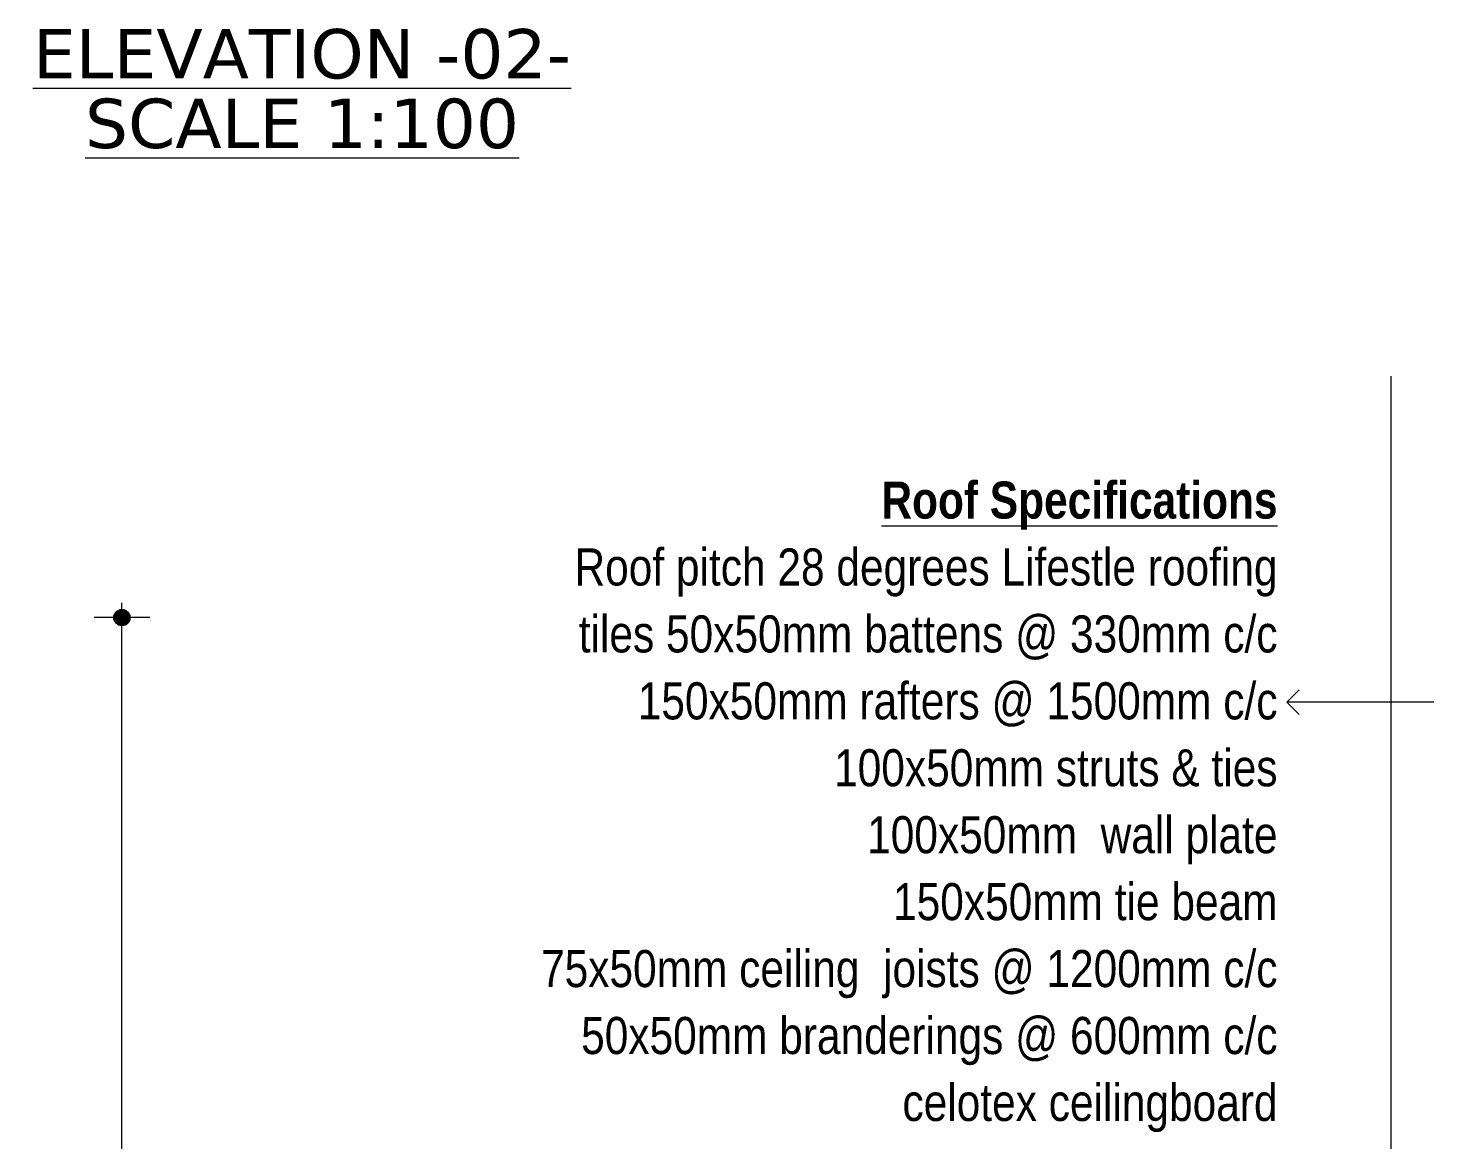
# Model space of a CAD drawing. Header units: millimetres. Extents: x 102766 to 172228, y -127504 to -81044.
# Drawn here: x 123254 to 134638, y -112719 to -103716 of the extents above; entities that cross this region are included whole.
import ezdxf

# ---------------------------------------------------------------- set-up
doc = ezdxf.new("R2010")
doc.units = ezdxf.units.MM
doc.header["$MEASUREMENT"] = 0
doc.layers.add('2D Drafting - General', color=7, linetype='Continuous')
doc.layers.add('Dimensioning - General', color=7, linetype='Continuous')
for name, color, linetype, lineweight in [('2D Drafting - General_Pen_No__1', 7, 'Continuous', 13), ('2D Drafting - General_Pen_No__20', 1, 'Continuous', 0), ('Annotation - Text_Pen_No__1', 7, 'Continuous', 13), ('Dimensioning - General_Pen_No__1', 7, 'Continuous', 13), ('Dimensioning - General_Pen_No__27', 7, 'Continuous', 35)]:
    doc.layers.add(name, color=color, linetype=linetype, lineweight=lineweight)
doc.layers.add('Annotation - Text_Pen_No__86', color=7, linetype='Continuous', lineweight=20, true_color=0x5555ff)
doc.styles.add('GENERATED_STYLE_1', font='ARIALN.TTF')
doc.styles.add('GENERATED_STYLE_4', font='BOD_CR.TTF')
doc.styles.add('GENERATED_STYLE_8', font='verdana.ttf')
doc.dimstyles.new('GENERATED_STYLE__3', dxfattribs={"dimtxt": 300, "dimasz": 228, "dimexe": 0.18, "dimexo": 0, "dimgap": 0.09, "dimtad": 0, "dimdec": 0, "dimzin": 0, "dimdsep": 46, "dimtxsty": 'GENERATED_STYLE_1', "dimblk": 'ARROWHEAD_11', "dimblk1": 'ARROWHEAD_11', "dimblk2": 'ARROWHEAD_11', "dimcen": 0.09, "dimclrd": 7, "dimclre": 7, "dimclrt": 7, "dimadec": 0, "dimazin": 0, "dimtfac": 1, "dimtdec": 4, "dimtmove": 0, "dimatfit": 3, "dimfxl": 0, "dimtolj": 1, "dimtzin": 0, "dimarcsym": 0})

# ---------------------------------------------------------------- blocks, each defined once
blk = doc.blocks.new('Line_17', base_point=(134638, -109175))
at = {"layer": '2D Drafting - General_Pen_No__1', "linetype": 'Continuous'}
for q in [(133548, -109075), (133548, -109275)]:
    blk.add_line((133448, -109175), q, dxfattribs=at)
at = {"layer": '2D Drafting - General_Pen_No__20', "linetype": 'Continuous'}
blk.add_line((134638, -109175), (133448, -109175), dxfattribs=at)
blk = doc.blocks.new('*D302')
at = {"layer": 'Dimensioning - General', "linetype": 'Continuous', "lineweight": 0, "true_color": 0x000000}
for points in [[(124073, -108489), (124068, -108466), (124055, -108447), (124036, -108434), (124013, -108429), (123990, -108434), (123970, -108447), (123957, -108466), (123953, -108489), (123957, -108512), (123970, -108531), (123990, -108544), (124013, -108549), (124036, -108544), (124055, -108531), (124068, -108512)], [(124073, -120589), (124068, -120566), (124055, -120547), (124036, -120534), (124013, -120529), (123990, -120534), (123970, -120547), (123957, -120566), (123953, -120589), (123957, -120612), (123970, -120631), (123990, -120644), (124013, -120649), (124036, -120644), (124055, -120631), (124068, -120612)]]:
    blk.add_hatch(color=18, dxfattribs=at).paths.add_polyline_path(points)
at = {"layer": 'Dimensioning - General_Pen_No__1', "linetype": 'Continuous'}
for p, q in [((124013, -108429), (124013, -108369)), ((123953, -108489), (123788, -108489)), ((124238, -108489), (124073, -108489)), ((124013, -113951), (124013, -108549)), ((124013, -120529), (124013, -115127)), ((123953, -120589), (123788, -120589)), ((124013, -120709), (124013, -120649)), ((124238, -120589), (124073, -120589))]:
    blk.add_line(p, q, dxfattribs=at)
at = {"layer": 'Dimensioning - General_Pen_No__27', "linetype": 'Continuous'}
for centre in [(124013, -108489), (124013, -120589)]:
    blk.add_circle(centre, 60, dxfattribs=at)
at = {"layer": 'Dimensioning - General_Pen_No__1', "insert": (124163, -115067), "char_height": 300, "attachment_point": 7, "rotation": 90, "style": 'GENERATED_STYLE_1'}
blk.add_mtext('{12,100}', dxfattribs=at)
blk = doc.blocks.new('ARROWHEAD_11')
at = {"color": 0, "linetype": 'Continuous', "lineweight": 0}
blk.add_line((0, 0), (-1, 0), dxfattribs=at)
at = {"color": 0, "linetype": 'Continuous', "lineweight": 0, "const_width": 0.25, "flags": 128}
blk.add_lwpolyline([(-0.125, 0, 1), (0.125, 0, 1)], format="xyb", close=True, dxfattribs=at)

msp = doc.modelspace()

# ---------------------------------------------------------------- linework, layer by layer
at = {"layer": '2D Drafting - General_Pen_No__1', "linetype": 'Continuous'}
msp.add_line((134291.3, -114222.9), (134291.3, -106534), dxfattribs=at)

# ---------------------------------------------------------------- block references
at = {"layer": '2D Drafting - General', "color": 1, "linetype": 'Continuous', "lineweight": 0}
msp.add_blockref('Line_17', (134637.9, -109175.1), dxfattribs=at)

# ---------------------------------------------------------------- texts
at = {"layer": 'Annotation - Text_Pen_No__1', "linetype": 'Continuous', "insert": (133371.7, -110022), "char_height": 300, "width": 5682.417, "attachment_point": 6, "line_spacing_factor": 1.08388, "style": 'GENERATED_STYLE_4'}
msp.add_mtext('\\A1;{\\fBodoni MT Condensed|b1|i0|c0|p18;\\L\\LRoof Specifications\\P\\fBodoni MT Condensed|b0|i0|c0|p18;\\l\\lRoof pitch 28 degrees Lifestle roofing tiles 50x50mm battens @ 330mm c/c\\P150x50mm rafters @ 1500mm c/c\\P100x50mm struts & ties\\P100x50mm  wall plate\\P150x50mm tie beam\\P75x50mm ceiling  joists @ 1200mm c/c\\P50x50mm branderings @ 600mm c/c\\Pcelotex ceilingboard}', dxfattribs=at)
at = {"layer": 'Annotation - Text_Pen_No__86', "linetype": 'Continuous', "insert": (125471.7, -103722.9), "char_height": 400, "attachment_point": 2, "line_spacing_factor": 0.845836, "style": 'GENERATED_STYLE_8'}
msp.add_mtext('{\\LELEVATION -02-\\PSCALE 1:100}', dxfattribs=at)

# ---------------------------------------------------------------- dimensions: what is measured, and where the dimension line sits
at = {"layer": 'Dimensioning - General', "linetype": 'Continuous'}
dim = msp.add_linear_dim(base=(124012.6, -120589.1), p1=(111726.3, -120589.1), p2=(109826.7, -108489.1), angle=90, dimstyle='GENERATED_STYLE__3', dxfattribs=at)
dim.commit()
dim.dimension.update_dxf_attribs({"geometry": '*D302', "text_midpoint": (124012.6, -114440.3)})

doc.saveas('drawing.dxf')
